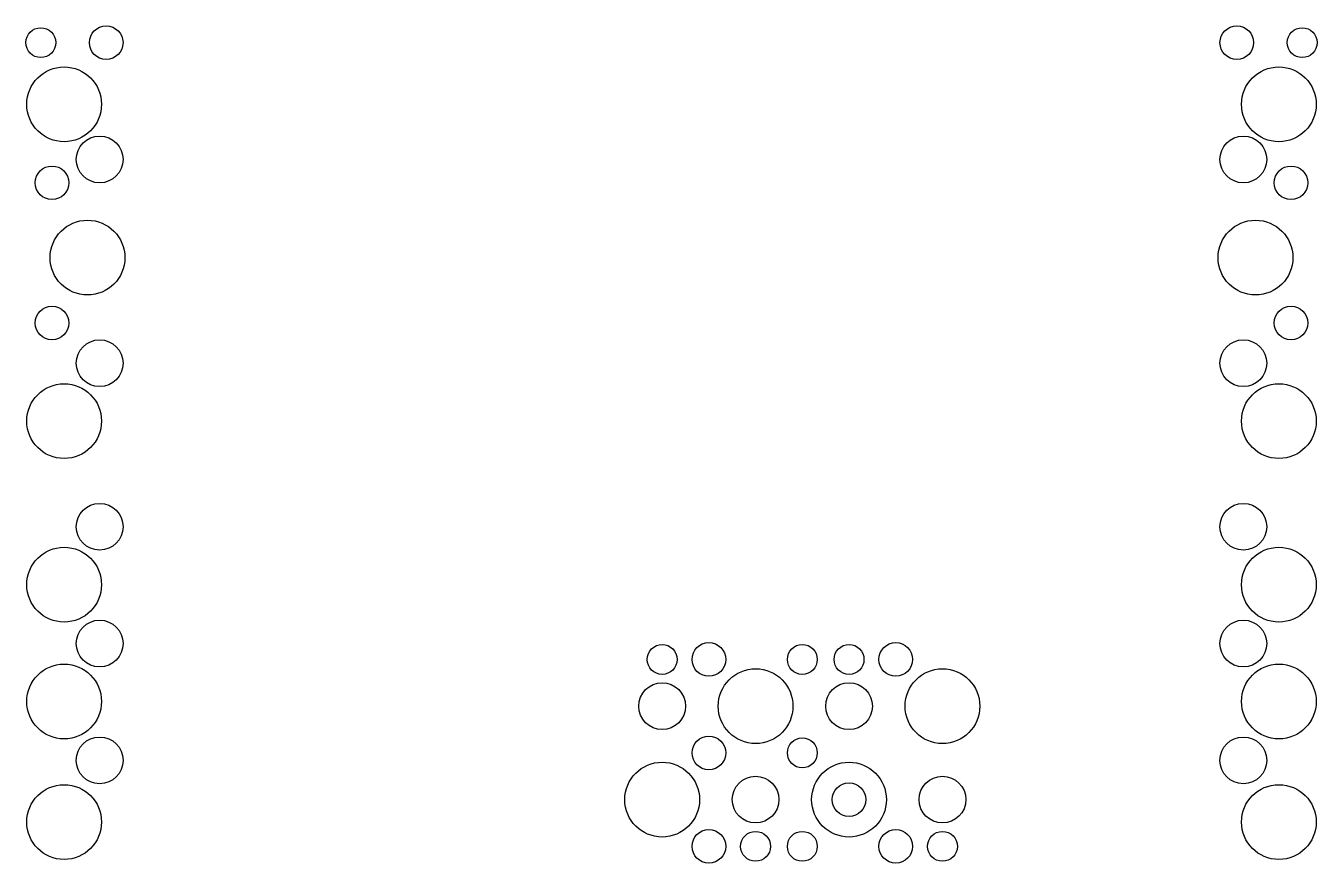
# Model space of a CAD drawing. Extents: x -691 to 691, y -448 to 448.
import ezdxf

# ---------------------------------------------------------------- set-up
doc = ezdxf.new("R2010")
doc.units = 0

msp = doc.modelspace()

# ---------------------------------------------------------------- linework, layer by layer
for centre, radius in [((-675, 430), 16), ((-605, 430), 18), ((605, 430), 18), ((675, 430), 16), ((-650, 364), 40), ((650, 364), 40), ((-612, 305), 25), ((612, 305), 25), ((-663, 280), 18), ((663, 280), 18), ((-625, 200), 40), ((625, 200), 40), ((-663, 130), 18), ((663, 130), 18), ((-612, 87), 25), ((612, 87), 25), ((-650, 25), 40), ((650, 25), 40), ((-612, -88), 25), ((612, -88), 25), ((-650, -150), 40), ((650, -150), 40), ((-612, -213), 25), ((612, -213), 25), ((-10, -230), 16), ((40, -230), 18), ((140, -230), 16), ((190, -230), 16), ((240, -230), 18), ((-650, -275), 40), ((90, -280), 40), ((290, -280), 40), ((650, -275), 40), ((-10, -280), 25), ((190, -280), 25), ((-612, -338), 25), ((40, -330), 18), ((140, -330), 16), ((612, -338), 25), ((-10, -380), 40), ((190, -380), 40), ((90, -380), 25), ((290, -380), 25), ((-650, -404), 40), ((190, -380), 18), ((650, -404), 40), ((40, -430), 18), ((90, -430), 16), ((140, -430), 16), ((240, -430), 18), ((290, -430), 16)]:
    msp.add_circle(centre, radius)

doc.saveas('drawing.dxf')
